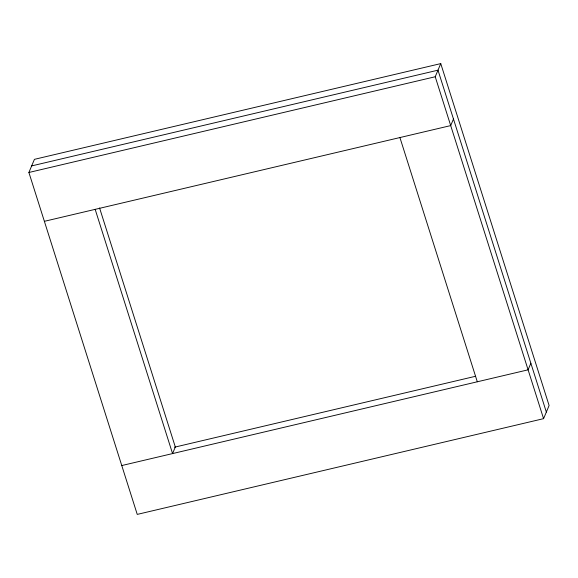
<?xml version="1.0" encoding="UTF-8"?>
<svg xmlns="http://www.w3.org/2000/svg" width="578" height="578" viewBox="0 0 578 578"><rect width="100%" height="100%" fill="white"/><g stroke="black" fill="none" stroke-linecap="round" stroke-linejoin="round"><path stroke-width="0.87" d="M28.9 172.482L34.427 159.34L440.754 63.602L549.1 405.518L543.573 418.66L137.246 514.398L28.9 172.482L435.227 76.751L440.754 63.602M453.47 119.025L450.71 125.592L44.376 221.323M530.857 363.244L528.097 369.819L121.77 465.55M31.66 165.908L437.994 70.176L546.34 412.092M174.556 447.191L475.571 376.271M435.227 76.751L543.573 418.66M399.918 137.564L477.305 381.783M99.568 207.95L175.322 447.011L172.562 453.585L95.168 209.359"/></g></svg>
